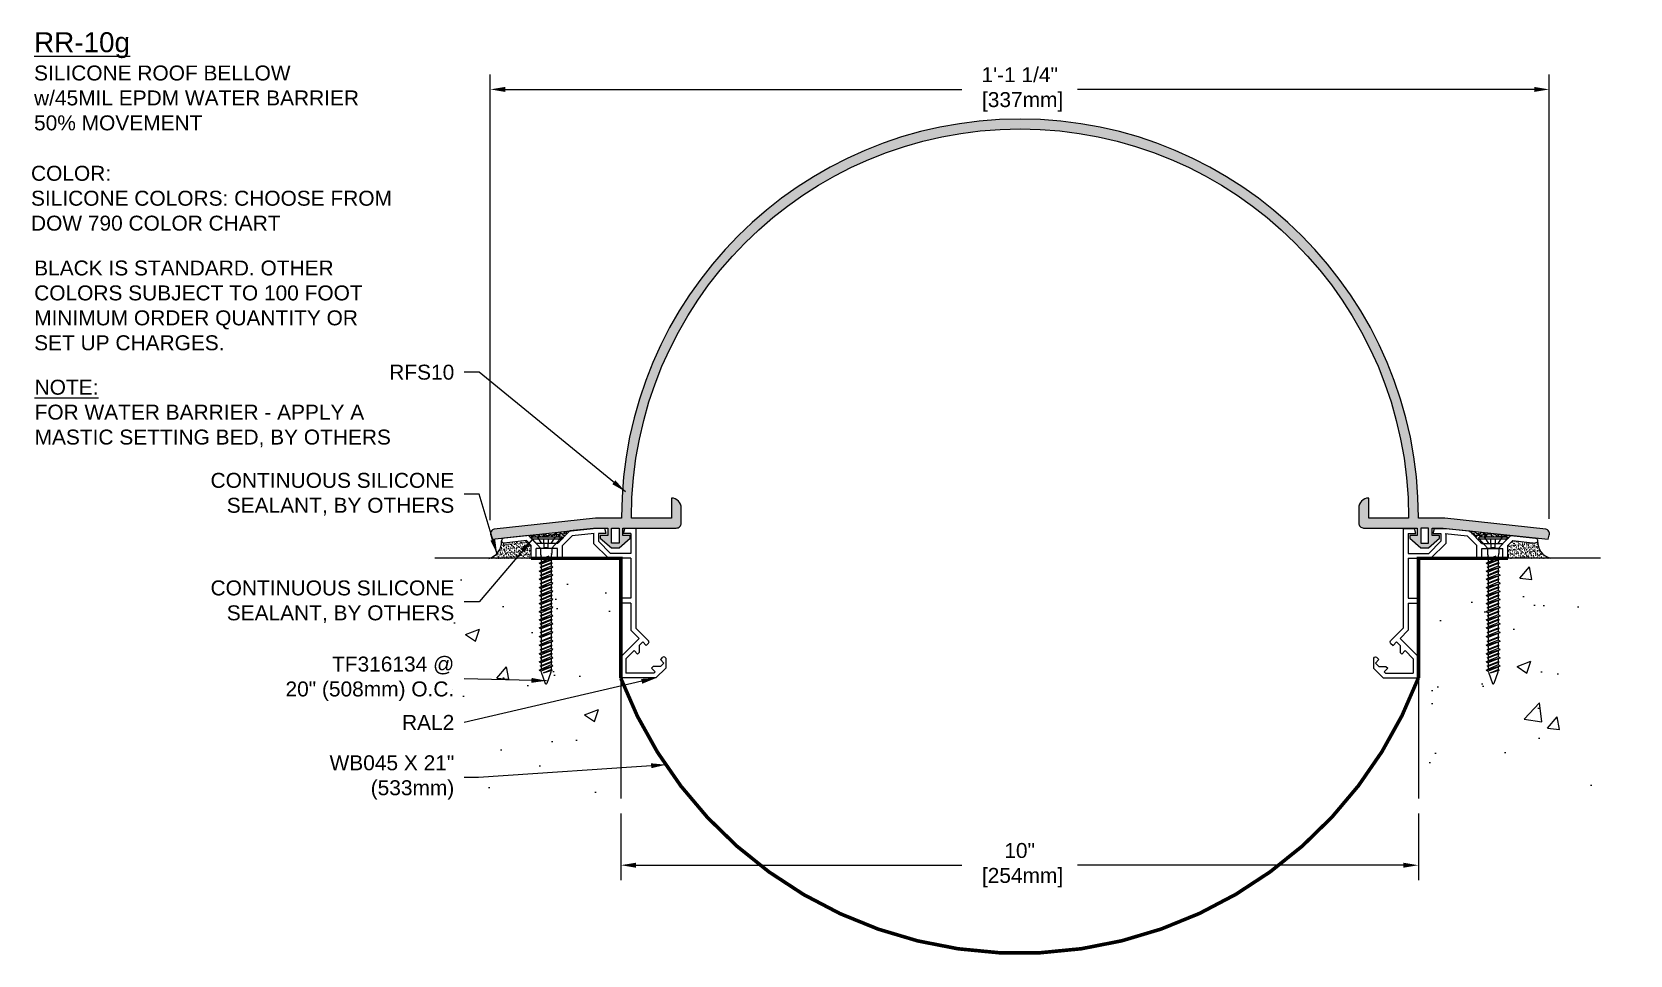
# Model space of a CAD drawing. Header units: inches. Extents: x -2.1 to 17.9, y 0.2 to 11.7.
import ezdxf

# ---------------------------------------------------------------- set-up
doc = ezdxf.new("R2010")
doc.units = ezdxf.units.IN
doc.header["$MEASUREMENT"] = 0
doc.linetypes.add('DASHED', pattern=[0.75, 0.5, -0.25])
for name, color, linetype in [('Anchors', 4, 'Continuous'), ('Conditions', 1, 'Continuous'), ('Dimensions', 3, 'Continuous'), ('Fillers', 2, 'Continuous'), ('Metals', 7, 'Continuous'), ('TEXT', 2, 'Continuous')]:
    doc.layers.add(name, color=color, linetype=linetype)
doc.styles.add('ARIAL', font='arial.ttf')
doc.dimstyles.new('Arial', dxfattribs={"dimtxt": 0.1875, "dimasz": 0.1875, "dimexe": 0.1875, "dimexo": 0.1875, "dimgap": 0.1875, "dimtad": 0, "dimtih": 1, "dimtoh": 1, "dimdec": 4, "dimzin": 3, "dimdsep": 46, "dimlunit": 4, "dimtxsty": 'ARIAL', "dimcen": 0.1875, "dimadec": 0, "dimazin": 0, "dimtfac": 1, "dimtdec": 4, "dimtofl": 0, "dimtmove": 0, "dimatfit": 3, "dimfxl": 0, "dimfrac": 2, "dimtolj": 1, "dimtzin": 0, "dimarcsym": 0})

# ---------------------------------------------------------------- blocks, each defined once
blk = doc.blocks.new('*D7')
at = {"layer": 'DEFPOINTS', "color": 0}
for p in [(5.291, 2.125), (15.291, 2.125), (15.291, 1.29)]:
    blk.add_point(p, dxfattribs=at)
at = {"layer": 'Dimensions', "color": 0, "lineweight": -2}
for p, q in [((5.291, 1.938), (5.291, 1.102)), ((15.291, 1.938), (15.291, 1.102)), ((5.479, 1.29), (9.566, 1.29)), ((15.104, 1.29), (11.016, 1.29))]:
    blk.add_line(p, q, dxfattribs=at)
at = {"layer": 'Dimensions', "color": 0}
for points in [[(5.479, 1.321), (5.479, 1.259), (5.291, 1.29)], [(15.104, 1.321), (15.104, 1.259), (15.291, 1.29)]]:
    blk.add_solid(points, dxfattribs=at)
at = {"layer": 'Dimensions', "color": 0, "insert": (10.291, 1.29), "char_height": 0.1875, "attachment_point": 5, "style": 'ARIAL'}
blk.add_mtext('\\A1;10"\\P [254mm]', dxfattribs=at)
blk = doc.blocks.new('*D8')
at = {"layer": 'DEFPOINTS', "color": 0}
for p in [(16.93, 11.016), (3.654, 5.429), (16.93, 5.445)]:
    blk.add_point(p, dxfattribs=at)
at = {"layer": 'Dimensions', "color": 0, "lineweight": -2}
for p, q in [((3.654, 5.616), (3.654, 11.203)), ((16.93, 5.633), (16.93, 11.203)), ((3.841, 11.016), (9.567, 11.016)), ((16.743, 11.016), (11.017, 11.016))]:
    blk.add_line(p, q, dxfattribs=at)
at = {"layer": 'Dimensions', "color": 0}
for points in [[(3.841, 11.047), (3.841, 10.984), (3.654, 11.016)], [(16.743, 11.047), (16.743, 10.984), (16.93, 11.016)]]:
    blk.add_solid(points, dxfattribs=at)
at = {"layer": 'Dimensions', "color": 0, "insert": (10.292, 11.016), "char_height": 0.1875, "attachment_point": 5, "style": 'ARIAL'}
blk.add_mtext('\\A1;1\'-1 1/4"\\P [337mm]', dxfattribs=at)
blk = doc.blocks.new('A$C63CB1885')
for p, q in [((-0.176, 0), (-0.175, 0.018)), ((-0.176, 0), (0.176, 0)), ((-0.176, 0), (-0.07, -0.113)), ((-0.163, 0.029), (0.163, 0.029)), ((0.07, -0.113), (0.176, 0)), ((0.176, 0), (0.175, 0.018)), ((-0.07, -0.113), (0.07, -0.113)), ((-0.07, -0.113), (-0.07, -0.18)), ((-0.069, -0.189), (-0.063, -0.215)), ((0.069, -0.189), (0.063, -0.215)), ((0.07, -0.113), (0.07, -0.18)), ((-0.086, -0.302), (0.086, -0.251)), ((-0.086, -0.302), (-0.062, -0.289)), ((-0.086, -0.302), (-0.062, -0.315)), ((-0.086, -0.403), (0.086, -0.353)), ((-0.086, -0.403), (-0.062, -0.391)), ((-0.074, -0.251), (0.032, -0.215)), ((-0.074, -0.251), (-0.062, -0.245)), ((-0.074, -0.251), (-0.062, -0.257)), ((-0.074, -0.353), (0.074, -0.302)), ((-0.074, -0.353), (-0.062, -0.346)), ((-0.074, -0.353), (-0.062, -0.359)), ((-0.062, -0.245), (0.032, -0.215)), ((0.032, -0.215), (-0.062, -0.257)), ((-0.062, -0.225), (-0.062, -0.245)), ((0.062, -0.238), (-0.062, -0.289)), ((-0.062, -0.257), (-0.062, -0.289)), ((0.062, -0.264), (-0.062, -0.315)), ((-0.062, -0.346), (0.062, -0.296)), ((0.062, -0.308), (-0.062, -0.359)), ((-0.062, -0.315), (-0.062, -0.346)), ((0.062, -0.34), (-0.062, -0.391)), ((-0.062, -0.359), (-0.062, -0.391)), ((0.062, -0.366), (-0.062, -0.416)), ((-0.062, -0.448), (0.062, -0.397)), ((0.062, -0.225), (0.062, -0.238)), ((0.086, -0.251), (0.062, -0.238)), ((0.086, -0.251), (0.062, -0.264)), ((0.062, -0.264), (0.062, -0.296)), ((0.074, -0.302), (0.062, -0.296)), ((0.074, -0.302), (0.062, -0.308)), ((0.062, -0.308), (0.062, -0.34)), ((0.086, -0.353), (0.062, -0.34)), ((0.086, -0.353), (0.062, -0.366)), ((0.062, -0.366), (0.062, -0.397)), ((0.074, -0.403), (0.062, -0.397)), ((-0.086, -0.403), (-0.062, -0.416)), ((-0.086, -0.505), (0.086, -0.454)), ((-0.086, -0.505), (-0.062, -0.492)), ((-0.086, -0.505), (-0.062, -0.518)), ((-0.086, -0.607), (0.086, -0.556)), ((-0.086, -0.607), (-0.062, -0.594)), ((-0.074, -0.454), (0.074, -0.403)), ((-0.074, -0.454), (-0.062, -0.448)), ((-0.074, -0.454), (-0.062, -0.46)), ((-0.074, -0.556), (0.074, -0.505)), ((-0.074, -0.556), (-0.062, -0.55)), ((-0.074, -0.556), (-0.062, -0.562)), ((0.062, -0.41), (-0.062, -0.46)), ((-0.062, -0.416), (-0.062, -0.448)), ((0.062, -0.441), (-0.062, -0.492)), ((-0.062, -0.46), (-0.062, -0.492)), ((0.062, -0.467), (-0.062, -0.518)), ((-0.062, -0.55), (0.062, -0.499)), ((0.062, -0.511), (-0.062, -0.562)), ((-0.062, -0.518), (-0.062, -0.55)), ((0.062, -0.543), (-0.062, -0.594)), ((-0.062, -0.562), (-0.062, -0.594)), ((0.062, -0.569), (-0.062, -0.619)), ((-0.062, -0.651), (0.062, -0.6)), ((0.074, -0.403), (0.062, -0.41)), ((0.062, -0.41), (0.062, -0.441)), ((0.086, -0.454), (0.062, -0.441)), ((0.086, -0.454), (0.062, -0.467)), ((0.062, -0.467), (0.062, -0.499)), ((0.074, -0.505), (0.062, -0.499)), ((0.074, -0.505), (0.062, -0.511)), ((0.062, -0.511), (0.062, -0.543)), ((0.086, -0.556), (0.062, -0.543)), ((0.086, -0.556), (0.062, -0.569)), ((0.062, -0.569), (0.062, -0.6)), ((0.074, -0.607), (0.062, -0.6)), ((-0.086, -0.607), (-0.062, -0.619)), ((-0.086, -0.708), (0.086, -0.657)), ((-0.086, -0.708), (-0.062, -0.695)), ((-0.086, -0.708), (-0.062, -0.721)), ((-0.086, -0.81), (0.086, -0.759)), ((-0.086, -0.81), (-0.062, -0.797)), ((-0.074, -0.657), (0.074, -0.607)), ((-0.074, -0.657), (-0.062, -0.651)), ((-0.074, -0.657), (-0.062, -0.664)), ((-0.074, -0.759), (0.074, -0.708)), ((-0.074, -0.759), (-0.062, -0.753)), ((-0.074, -0.759), (-0.062, -0.765)), ((0.062, -0.613), (-0.062, -0.664)), ((-0.062, -0.619), (-0.062, -0.651)), ((0.062, -0.644), (-0.062, -0.695)), ((-0.062, -0.664), (-0.062, -0.695)), ((0.062, -0.67), (-0.062, -0.721)), ((-0.062, -0.753), (0.062, -0.702)), ((0.062, -0.714), (-0.062, -0.765)), ((-0.062, -0.721), (-0.062, -0.753)), ((0.062, -0.746), (-0.062, -0.797)), ((-0.062, -0.765), (-0.062, -0.797)), ((0.062, -0.772), (-0.062, -0.823)), ((0.074, -0.607), (0.062, -0.613)), ((0.062, -0.613), (0.062, -0.644)), ((0.086, -0.657), (0.062, -0.644)), ((0.086, -0.657), (0.062, -0.67)), ((0.062, -0.67), (0.062, -0.702)), ((0.074, -0.708), (0.062, -0.702)), ((0.074, -0.708), (0.062, -0.714)), ((0.062, -0.714), (0.062, -0.746)), ((0.086, -0.759), (0.062, -0.746)), ((0.086, -0.759), (0.062, -0.772)), ((0.062, -0.772), (0.062, -0.804)), ((-0.086, -0.81), (-0.062, -0.823)), ((-0.086, -0.911), (0.086, -0.86)), ((-0.086, -0.911), (-0.062, -0.898)), ((-0.086, -0.911), (-0.062, -0.924)), ((-0.086, -1.013), (0.086, -0.962)), ((-0.086, -1.013), (-0.062, -1)), ((-0.074, -0.86), (0.074, -0.81)), ((-0.074, -0.86), (-0.062, -0.854)), ((-0.074, -0.86), (-0.062, -0.867)), ((-0.074, -0.962), (0.074, -0.911)), ((-0.074, -0.962), (-0.062, -0.956)), ((-0.074, -0.962), (-0.062, -0.968)), ((-0.062, -0.854), (0.062, -0.804)), ((0.062, -0.816), (-0.062, -0.867)), ((-0.062, -0.823), (-0.062, -0.854)), ((0.062, -0.848), (-0.062, -0.898)), ((-0.062, -0.867), (-0.062, -0.898)), ((0.062, -0.873), (-0.062, -0.924)), ((-0.062, -0.956), (0.062, -0.905)), ((0.062, -0.917), (-0.062, -0.968)), ((-0.062, -0.924), (-0.062, -0.956)), ((0.062, -0.949), (-0.062, -1)), ((-0.062, -0.968), (-0.062, -1)), ((0.062, -0.975), (-0.062, -1.026)), ((0.074, -0.81), (0.062, -0.804)), ((0.074, -0.81), (0.062, -0.816)), ((0.062, -0.816), (0.062, -0.848)), ((0.086, -0.86), (0.062, -0.848)), ((0.086, -0.86), (0.062, -0.873)), ((0.062, -0.873), (0.062, -0.905)), ((0.074, -0.911), (0.062, -0.905)), ((0.074, -0.911), (0.062, -0.917)), ((0.062, -0.917), (0.062, -0.949)), ((0.086, -0.962), (0.062, -0.949)), ((0.086, -0.962), (0.062, -0.975)), ((0.062, -0.975), (0.062, -1.007)), ((-0.086, -1.013), (-0.062, -1.026)), ((-0.086, -1.114), (0.086, -1.064)), ((-0.086, -1.114), (-0.062, -1.101)), ((-0.086, -1.114), (-0.062, -1.127)), ((-0.086, -1.222), (0.086, -1.171)), ((-0.074, -1.064), (0.074, -1.013)), ((-0.074, -1.064), (-0.062, -1.057)), ((-0.074, -1.064), (-0.062, -1.07)), ((-0.074, -1.171), (0.074, -1.121)), ((-0.074, -1.171), (-0.062, -1.165)), ((-0.074, -1.171), (-0.062, -1.178)), ((-0.062, -1.057), (0.062, -1.007)), ((0.062, -1.019), (-0.062, -1.07)), ((-0.062, -1.026), (-0.062, -1.057)), ((0.062, -1.051), (-0.062, -1.101)), ((-0.062, -1.07), (-0.062, -1.101)), ((0.062, -1.077), (-0.062, -1.127)), ((-0.062, -1.165), (0.062, -1.115)), ((0.062, -1.127), (-0.062, -1.178)), ((-0.062, -1.127), (-0.062, -1.165)), ((0.062, -1.159), (-0.062, -1.209)), ((-0.062, -1.178), (-0.062, -1.209)), ((0.062, -1.184), (-0.062, -1.235)), ((0.074, -1.013), (0.062, -1.007)), ((0.074, -1.013), (0.062, -1.019)), ((0.062, -1.019), (0.062, -1.051)), ((0.086, -1.064), (0.062, -1.051)), ((0.086, -1.064), (0.062, -1.077)), ((0.062, -1.077), (0.062, -1.115)), ((0.074, -1.121), (0.062, -1.115)), ((0.074, -1.121), (0.062, -1.127)), ((0.062, -1.127), (0.062, -1.159)), ((0.086, -1.171), (0.062, -1.159)), ((0.086, -1.171), (0.062, -1.184)), ((0.062, -1.184), (0.062, -1.225)), ((-0.086, -1.222), (-0.062, -1.209)), ((-0.086, -1.222), (-0.062, -1.235)), ((-0.086, -1.332), (0.086, -1.282)), ((-0.086, -1.332), (-0.062, -1.319)), ((-0.086, -1.332), (-0.062, -1.345)), ((-0.086, -1.438), (0.086, -1.387)), ((-0.074, -1.282), (0.074, -1.231)), ((-0.074, -1.282), (-0.062, -1.275)), ((-0.074, -1.282), (-0.062, -1.288)), ((-0.074, -1.387), (0.074, -1.336)), ((-0.074, -1.387), (-0.062, -1.381)), ((-0.074, -1.387), (-0.062, -1.393)), ((-0.062, -1.275), (0.062, -1.225)), ((-0.062, -1.235), (-0.062, -1.275)), ((0.062, -1.237), (-0.062, -1.288)), ((0.062, -1.269), (-0.062, -1.319)), ((-0.062, -1.288), (-0.062, -1.319)), ((0.062, -1.295), (-0.062, -1.345)), ((-0.062, -1.381), (0.062, -1.33)), ((0.062, -1.343), (-0.062, -1.393)), ((-0.062, -1.345), (-0.062, -1.381)), ((0.062, -1.374), (-0.062, -1.425)), ((-0.062, -1.393), (-0.062, -1.425)), ((0.062, -1.4), (-0.062, -1.451)), ((0.074, -1.231), (0.062, -1.225)), ((0.074, -1.231), (0.062, -1.237)), ((0.062, -1.237), (0.062, -1.269)), ((0.086, -1.282), (0.062, -1.269)), ((0.086, -1.282), (0.062, -1.295)), ((0.062, -1.295), (0.062, -1.33)), ((0.074, -1.336), (0.062, -1.33)), ((0.074, -1.336), (0.062, -1.343)), ((0.062, -1.343), (0.062, -1.374)), ((0.086, -1.387), (0.062, -1.374)), ((0.086, -1.387), (0.062, -1.4)), ((0.062, -1.4), (0.062, -1.433)), ((-0.086, -1.438), (-0.062, -1.425)), ((-0.086, -1.438), (-0.062, -1.451)), ((-0.086, -1.54), (0.086, -1.489)), ((-0.086, -1.54), (-0.062, -1.527)), ((-0.086, -1.54), (-0.062, -1.553)), ((-0.086, -1.643), (0.086, -1.592)), ((-0.074, -1.489), (0.074, -1.439)), ((-0.074, -1.489), (-0.062, -1.483)), ((-0.074, -1.489), (-0.062, -1.496)), ((-0.074, -1.592), (0.074, -1.541)), ((-0.074, -1.592), (-0.062, -1.586)), ((-0.074, -1.592), (-0.062, -1.598)), ((-0.062, -1.483), (0.062, -1.433)), ((0.062, -1.445), (-0.062, -1.496)), ((-0.062, -1.451), (-0.062, -1.483)), ((0.062, -1.477), (-0.062, -1.527)), ((-0.062, -1.496), (-0.062, -1.527)), ((0.062, -1.502), (-0.062, -1.553)), ((-0.062, -1.586), (0.062, -1.535)), ((0.062, -1.547), (-0.062, -1.598)), ((-0.062, -1.553), (-0.062, -1.586)), ((0.062, -1.579), (-0.062, -1.63)), ((-0.062, -1.598), (-0.062, -1.63)), ((0.074, -1.439), (0.062, -1.433)), ((0.074, -1.439), (0.062, -1.445)), ((0.062, -1.445), (0.062, -1.477)), ((0.086, -1.489), (0.062, -1.477)), ((0.086, -1.489), (0.062, -1.502)), ((0.062, -1.502), (0.062, -1.535)), ((0.074, -1.541), (0.062, -1.535)), ((0.074, -1.541), (0.062, -1.547)), ((0.062, -1.547), (0.062, -1.579)), ((0.086, -1.592), (0.062, -1.579)), ((0.086, -1.592), (0.062, -1.605)), ((-0.086, -1.643), (-0.062, -1.63)), ((-0.086, -1.643), (-0.062, -1.655)), ((0.062, -1.605), (-0.062, -1.655)), ((-0.06, -1.668), (-0.01, -1.81)), ((-0.034, -1.679), (0.062, -1.636)), ((-0.034, -1.679), (0.074, -1.643)), ((0.062, -1.649), (-0.034, -1.679)), ((0.06, -1.668), (0.01, -1.81)), ((0.062, -1.605), (0.062, -1.652)), ((0.074, -1.643), (0.062, -1.636)), ((0.074, -1.643), (0.062, -1.649))]:
    blk.add_line(p, q)
at = {"linetype": 'DASHED', "ltscale": 0.025}
for p, q in [((-0.113, 0.029), (-0.024, -0.106)), ((-0.024, -0.106), (-0.031, 0.028)), ((0.024, -0.106), (0.031, 0.029)), ((0.112, 0.029), (0.024, -0.106)), ((-0.024, -0.106), (0.024, -0.106))]:
    blk.add_line(p, q, dxfattribs=at)
for centre, radius, start, end in [((-0.163, 0.017), 0.0112, 90, 175), ((0.163, 0.017), 0.0112, 5, 90), ((-0.023, -0.18), 0.0465, 180, 191.9357), ((0.023, -0.18), 0.0465, 348.0643, 0), ((-0.109, -0.225), 0.0465, 0, 11.9357), ((0.109, -0.225), 0.0465, 168.0643, 180), ((-0.016, -1.652), 0.0465, 183.9476, 199.3058), ((0.016, -1.652), 0.0465, 340.6942, 0), ((0, -1.806), 0.0106, 204.1001, 335.8999)]:
    blk.add_arc(centre, radius, start, end)
blk = doc.blocks.new('TF316134')
blk.add_blockref('A$C63CB1885', (0, -0.0285))
blk = doc.blocks.new('RAL2')
for p, q in [((-0.797, 1.687), (-0.642, 1.843)), ((-0.345, 1.875), (-0.642, 1.843)), ((-0.338, 1.813), (-0.613, 1.784)), ((-0.205, 1.875), (-0.345, 1.875)), ((-0.345, 1.813), (-0.345, 1.687)), ((-0.188, 1.813), (-0.283, 1.813)), ((-0.283, 1.813), (-0.283, 1.713)), ((-0.188, 1.813), (-0.205, 1.875)), ((0.03, 1.813), (0.047, 1.875)), ((0.125, 1.813), (0.03, 1.813)), ((0.187, 1.875), (0.047, 1.875)), ((0.125, 1.813), (0.125, 1.562)), ((0.187, 1.875), (0.187, 0.625)), ((-1.497, 1.72), (-1.497, 1.718)), ((-1.162, 1.787), (-1.47, 1.753)), ((-1.185, 1.722), (-1.464, 1.692)), ((-1.125, 1.662), (-1.185, 1.722)), ((-1.062, 1.687), (-1.162, 1.787)), ((-1.125, 1.5), (-1.125, 1.662)), ((-0.797, 1.687), (-1.062, 1.687)), ((-0.797, 1.625), (-1.062, 1.625)), ((-1.062, 1.5), (-1.062, 1.625)), ((-0.797, 1.5), (-0.797, 1.625)), ((-0.735, 1.662), (-0.613, 1.784)), ((-0.735, 1.5), (-0.735, 1.662)), ((-0.158, 1.5), (-0.345, 1.687)), ((-0.132, 1.562), (-0.283, 1.713)), ((-1.062, 1.5), (-1.125, 1.5)), ((-0.735, 1.5), (-0.797, 1.5)), ((0.125, 1.5), (-0.158, 1.5)), ((0.125, 1.562), (-0.132, 1.562)), ((0.125, 1.5), (0.125, 1)), ((0, 1), (0, 0.938)), ((0.125, 1), (0, 1)), ((0.125, 0.938), (0, 0.938)), ((0.125, 0.938), (0.125, 0.599)), ((0.187, 0.625), (0.346, 0.466)), ((0.228, 0.496), (0, 0.268)), ((0.125, 0.599), (0.228, 0.496)), ((0.272, 0.452), (0.228, 0.408)), ((0.228, 0.408), (0.228, 0.321)), ((0.272, 0.452), (0.316, 0.408)), ((0.346, 0.438), (0.316, 0.408)), ((0, 0.268), (0, 0)), ((0.163, 0.343), (0.062, 0.242)), ((0.062, 0.242), (0.062, 0.062)), ((0.163, 0.343), (0.206, 0.299)), ((0.228, 0.321), (0.206, 0.299)), ((0.522, 0.261), (0.493, 0.232)), ((0.493, 0.232), (0.537, 0.187)), ((0.551, 0.261), (0.563, 0.249)), ((0.563, 0.249), (0.563, 0.125)), ((0.438, 0), (0, 0)), ((0.412, 0.062), (0.062, 0.062)), ((0.405, 0.144), (0.383, 0.122)), ((0.383, 0.122), (0.428, 0.077)), ((0.493, 0.143), (0.405, 0.144)), ((0.428, 0.077), (0.412, 0.062)), ((0.563, 0.125), (0.438, 0)), ((0.537, 0.187), (0.493, 0.143))]:
    blk.add_line(p, q)
for centre, radius, start, end in [((-1.467, 1.723), 0.03, 96.1768, 186.1768), ((-1.467, 1.721), 0.03, 186.1768, 276.1768), ((0.332, 0.452), 0.02, 315, 45), ((0.537, 0.247), 0.02, 45, 135)]:
    blk.add_arc(centre, radius, start, end)
blk = doc.blocks.new('RFS10 at 10RR')
h = blk.add_hatch(color=256)
h.dxf.hatch_style = 1
h.paths.add_polyline_path([(0.172, 0.125), (-0.156, 0.125), (-1.424, -0.013, 0.450136), (-1.466, -0.097), (-1.452, -0.138), (-0.14, 0), (0, 0), (0, -0.094), (-0.094, -0.094), (-0.094, -0.125), (0.047, -0.25), (0.094, -0.25), (0.141, -0.25), (0.281, -0.125), (0.281, -0.094), (0.188, -0.094), (0.188, 0), (0.859, 0, 0.414214), (0.922, 0.062), (0.922, 0.251, 0.416578), (0.797, 0.375), (0.797, 0.125), (0.297, 0.125), (0.297, 0.132, -1), (10.041, 0.132), (10.041, 0.125), (9.541, 0.125), (9.541, 0.375, 0.416578), (9.416, 0.251), (9.416, 0.062, 0.414214), (9.478, 0), (10.15, 0), (10.15, -0.094), (10.056, -0.094), (10.056, -0.125), (10.197, -0.25), (10.244, -0.25), (10.291, -0.25), (10.431, -0.125), (10.431, -0.094), (10.338, -0.094), (10.338, 0), (10.477, 0), (11.79, -0.138), (11.806, -0.09, 0.414214), (11.762, -0.013), (10.494, 0.125), (10.166, 0.125, 1.001096)])
h.paths.add_polyline_path([(10.197, 0), (10.244, 0), (10.291, 0), (10.291, -0.188), (10.197, -0.188)], flags=16)
h.paths.add_polyline_path([(0.141, 0), (0.141, -0.188), (0.047, -0.188), (0.047, 0), (0.094, 0)], flags=16)
blk.add_lwpolyline([(10.041, 0.125), (9.541, 0.125), (9.541, 0.375), (9.54, 0.375, 0.414214), (9.416, 0.251), (9.416, 0.062, 0.414214), (9.478, 0), (10.15, 0), (10.15, -0.094), (10.056, -0.094), (10.056, -0.125), (10.197, -0.25), (10.244, -0.25), (10.291, -0.25), (10.431, -0.125), (10.431, -0.094), (10.338, -0.094), (10.338, 0), (10.477, 0), (11.79, -0.138), (11.806, -0.09, 0.414214), (11.762, -0.013), (10.494, 0.125), (10.166, 0.125), (10.166, 0.132, 0.999595), (0.172, 0.132), (0.172, 0.125), (-0.156, 0.125), (-1.424, -0.013, 0.414214), (-1.468, -0.09), (-1.452, -0.138), (-0.14, 0), (0, 0), (0, -0.094), (-0.094, -0.094), (-0.094, -0.125), (0.047, -0.25), (0.094, -0.25), (0.141, -0.25), (0.281, -0.125), (0.281, -0.094), (0.188, -0.094), (0.188, 0), (0.859, 0, 0.414214), (0.922, 0.062), (0.922, 0.251, 0.414214), (0.798, 0.375), (0.797, 0.375), (0.797, 0.125), (0.297, 0.125), (0.297, 0.132, -1), (10.041, 0.132)], format="xyb", close=True)
for points in [[(0.141, 0), (0.141, -0.188), (0.047, -0.188), (0.047, 0), (0.094, 0)], [(10.197, 0), (10.197, -0.188), (10.291, -0.188), (10.291, 0), (10.244, 0)]]:
    blk.add_lwpolyline(points, close=True)

msp = doc.modelspace()

# ---------------------------------------------------------------- hatches: boundary and pattern name
at = {"layer": 'Conditions'}
h = msp.add_hatch(dxfattribs=at)
h.set_pattern_fill('AR-SAND', color=256, scale=0.02)
h.set_pattern_definition([(37.5, (-0.02253, 1.014204), (-0.00125987, 0.03853648), [0, -0.0304, 0, -0.034, 0, -0.0325]), (7.5, (-0.02253, 1.014204), (0.03539553, 0.05644292), [0, -0.0164, 0, -0.0274, 0, -0.0105]), (327.5, (-0.04713, 1.014204), (0.06228284, 0.00011318), [0, -0.01, 0, -0.036, 0, -0.047]), (317.5, (-0.04713, 1.014204), (0.06012253, 0.0175535), [0, -0.005, 0, -0.0236, 0, -0.027])])
h.paths.add_polyline_path([(4.65119, 5.48017), (4.13071, 5.42385), (4.21943, 5.33513), (4.17738, 5.37955), (4.17897, 5.39778, -0.38887873), (4.19018, 5.40805), (4.51708, 5.40805, -0.38887873), (4.52828, 5.39778), (4.52988, 5.37955), (4.47755, 5.32427), (4.49529, 5.32427)])
h = msp.add_hatch(dxfattribs=at)
h.set_pattern_fill('AR-SAND', color=256, scale=0.02)
h.set_pattern_definition([(37.5, (2.97747, 1.014204), (-0.00125987, 0.038536475), [0, -0.0304, 0, -0.034, 0, -0.0325]), (7.5, (2.97747, 1.014204), (0.03539553, 0.05644292), [0, -0.0164, 0, -0.0274, 0, -0.0105]), (327.5, (2.95287, 1.014204), (0.06228284, 0.00011318), [0, -0.01, 0, -0.036, 0, -0.047]), (317.5, (2.95287, 1.014204), (0.06012253, 0.01755351), [0, -0.005, 0, -0.0236, 0, -0.027])])
h.paths.add_polyline_path([(15.93089, 5.48017), (16.08679, 5.32427), (16.10452, 5.32427), (16.05219, 5.37955), (16.05379, 5.39778, -0.38887873), (16.06499, 5.40805), (16.39189, 5.40805, -0.38887873), (16.4031, 5.39778), (16.40469, 5.37955), (16.36264, 5.33513), (16.45136, 5.42385)])
h = msp.add_hatch(dxfattribs=at)
h.set_pattern_fill('AR-SAND', color=256, scale=0.02)
h.set_pattern_definition([(37.5, (-0.067142, -0.180243), (-0.00125987, 0.03853648), [0, -0.0304, 0, -0.034, 0, -0.0325]), (7.5, (-0.06714, -0.180243), (0.03539553, 0.05644292), [0, -0.0164, 0, -0.0274, 0, -0.0105]), (327.5, (-0.091742, -0.180243), (0.06228284, 0.00011318), [0, -0.01, 0, -0.036, 0, -0.047]), (317.5, (-0.09174, -0.18024), (0.06012253, 0.0175535), [0, -0.005, 0, -0.0236, 0, -0.027])])
h.paths.add_polyline_path([(4.16779, 5.29909), (4.10787, 5.35901), (3.82928, 5.32886, -0.41421356), (3.79623, 5.35546, -0.35781751), (3.63476, 5.13727), (4.16779, 5.13727)])
h = msp.add_hatch(dxfattribs=at)
h.set_pattern_fill('AR-SAND', color=256, scale=0.02)
h.set_pattern_definition([(37.5, (7.923727, -0.179254), (-0.00125987, 0.03853648), [0, -0.0304, 0, -0.034, 0, -0.0325]), (7.5, (7.923727, -0.179254), (0.03539553, 0.05644292), [0, -0.0164, 0, -0.0274, 0, -0.0105]), (327.5, (7.899127, -0.179254), (0.06228284, 0.00011318), [0, -0.01, 0, -0.036, 0, -0.047]), (317.5, (7.899127, -0.179254), (0.06012253, 0.0175535), [0, -0.005, 0, -0.0236, 0, -0.027])])
edge = h.paths.add_edge_path()
edge.add_line((16.41429, 5.29909), (16.4742, 5.35901))
edge.add_line((16.4742, 5.35901), (16.7529, 5.32985))
edge.add_arc((16.75612, 5.35968), 0.03, 263.823199, 353.823199)
edge.add_arc((16.99961, 5.34573), 0.21393, 177.127365, 255.879759)
edge.add_line((16.94742, 5.13826), (16.41429, 5.13826))
edge.add_line((16.41429, 5.13826), (16.41429, 5.29909))
h = msp.add_hatch(dxfattribs=at)
h.set_pattern_fill('AR-CONC', color=256, scale=0.25)
h.set_pattern_definition([(50, (25.2474, -55.6037), (1.79315, -0.15688), [0.1875, -2.0625]), (355, (25.2474, -55.6037), (-0.34688, 1.88048), [0.15, -1.65]), (100.4514, (25.3968, -55.6168), (1.44627, 1.7236), [0.15935, -1.752855]), (46.1842, (25.2474, -55.1037), (2.6681, -0.4138), [0.28125, -3.09375]), (96.6356, (25.4697, -55.1382), (2.33665, 2.4353), [0.23903, -2.62928]), (351.184, (25.2474, -55.1037), (2.33665, 2.4353), [0.225, -2.475]), (21, (25.4974, -55.2287), (1.492268, -1.006547), [0.1875, -2.0625]), (326, (25.4974, -55.2287), (0.60829, 1.812875), [0.15, -1.65]), (71.4514, (25.6217, -55.3126), (2.100556, 0.80633), [0.15935, -1.752855]), (37.5, (25.2474, -55.6037), (0.0303996, 0.8322346), [0, -1.63, 0, -1.675, 0, -1.65625]), (7.5, (25.2474, -55.6037), (0.657674, 0.986029), [0, -0.955, 0, -1.5925, 0, -0.63125]), (327.5, (24.6899, -55.6037), (1.334556, -0.056387), [0, -0.625, 0, -1.95, 0, -2.5875]), (317.5, (24.4399, -55.6037), (1.457965, 0.250262), [0, -0.8125, 0, -1.295, 0, -1.8375])])
h.paths.add_polyline_path([(4.26738, 3.97449), (4.29138, 3.98741), (4.29138, 4.01911), (4.27994, 4.02527), (4.29138, 4.03143), (4.29138, 4.06313), (4.26738, 4.07605), (4.29138, 4.08897), (4.29138, 4.12067), (4.27994, 4.12683), (4.29138, 4.13299), (4.29138, 4.16469), (4.26738, 4.17761), (4.29138, 4.19054), (4.29138, 4.22223), (4.27994, 4.22839), (4.29138, 4.23456), (4.29138, 4.25844), (4.26738, 4.27136), (4.29138, 4.28429), (4.29138, 4.31598), (4.27994, 4.32214), (4.29138, 4.32831), (4.29138, 4.36), (4.26738, 4.37292), (4.29138, 4.38585), (4.29138, 4.41754), (4.27994, 4.42371), (4.29138, 4.42987), (4.29138, 4.46156), (4.26738, 4.47449), (4.29138, 4.48741), (4.29138, 4.51911), (4.27994, 4.52527), (4.29138, 4.53143), (4.29138, 4.56313), (4.26738, 4.57605), (4.29138, 4.58897), (4.29138, 4.62067), (4.27994, 4.62683), (4.29138, 4.63299), (4.29138, 4.66469), (4.26738, 4.67761), (4.29138, 4.69054), (4.29138, 4.72223), (4.27994, 4.72839), (4.29138, 4.73456), (4.29138, 4.76625), (4.26738, 4.77917), (4.29138, 4.7921), (4.29138, 4.82379), (4.27994, 4.82996), (4.29138, 4.83612), (4.29138, 4.86781), (4.26738, 4.88074), (4.29138, 4.89366), (4.29138, 4.92536), (4.27994, 4.93152), (4.29138, 4.93768), (4.29138, 4.96938), (4.26738, 4.9823), (4.29138, 4.99522), (4.29138, 5.02692), (4.27994, 5.03308), (4.29138, 5.03924), (4.29138, 5.07094), (4.26738, 5.08386), (4.29138, 5.09679), (4.29138, 5.12848), (4.27505, 5.13727), (2.95832, 5.13727), (2.95832, 2.12548), (5.29104, 2.12548), (5.29104, 5.13727), (5.13479, 5.13727), (4.435, 5.13727), (4.43988, 5.13464), (4.41588, 5.12172), (4.41588, 5.09003), (4.42732, 5.08386), (4.41588, 5.0777), (4.41588, 5.04601), (4.43988, 5.03308), (4.41588, 5.02016), (4.41588, 4.98846), (4.42732, 4.9823), (4.41588, 4.97614), (4.41588, 4.94444), (4.43988, 4.93152), (4.41588, 4.91859), (4.41588, 4.8869), (4.42732, 4.88074), (4.41588, 4.87457), (4.41588, 4.84288), (4.43988, 4.82996), (4.41588, 4.81703), (4.41588, 4.78534), (4.42732, 4.77917), (4.41588, 4.77301), (4.41588, 4.74132), (4.43988, 4.72839), (4.41588, 4.71547), (4.41588, 4.68378), (4.42732, 4.67761), (4.41588, 4.67145), (4.41588, 4.63976), (4.43988, 4.62683), (4.41588, 4.61391), (4.41588, 4.58221), (4.42732, 4.57605), (4.41588, 4.56989), (4.41588, 4.53819), (4.43988, 4.52527), (4.41588, 4.51234), (4.41588, 4.48065), (4.42732, 4.47449), (4.41588, 4.46832), (4.41588, 4.43663), (4.43988, 4.42371), (4.41588, 4.41078), (4.41588, 4.37909), (4.42732, 4.37292), (4.41588, 4.36676), (4.41588, 4.33507), (4.43988, 4.32214), (4.41588, 4.30922), (4.41588, 4.28534), (4.42732, 4.27917), (4.41588, 4.27301), (4.41588, 4.24132), (4.43988, 4.22839), (4.41588, 4.21547), (4.41588, 4.18378), (4.42732, 4.17761), (4.41588, 4.17145), (4.41588, 4.13976), (4.43988, 4.12683), (4.41588, 4.11391), (4.41588, 4.08221), (4.42732, 4.07605), (4.41588, 4.06989), (4.41588, 4.03819), (4.43988, 4.02527), (4.41588, 4.01234), (4.41588, 3.98065), (4.42732, 3.97449), (4.41588, 3.96832), (4.41588, 3.93663), (4.43988, 3.92371), (4.41588, 3.91078), (4.41588, 3.87909), (4.42732, 3.87292), (4.41588, 3.86676), (4.41588, 3.83507), (4.43988, 3.82214), (4.41588, 3.80922), (4.41588, 3.77753), (4.42732, 3.77136), (4.41588, 3.7652), (4.41588, 3.73258, -0.08443704), (4.41326, 3.7172), (4.36385, 3.57615, -0.70927499), (4.34399, 3.57449), (4.29399, 3.7172, -0.08443704), (4.29138, 3.73258), (4.29138, 3.75844), (4.26738, 3.77136), (4.29138, 3.78429), (4.29138, 3.81598), (4.27994, 3.82214), (4.29138, 3.82831), (4.29138, 3.86), (4.26738, 3.87292), (4.29138, 3.88585), (4.29138, 3.91754), (4.27994, 3.92371), (4.29138, 3.92987), (4.29138, 3.96156)])
h = msp.add_hatch(dxfattribs=at)
h.set_pattern_fill('AR-CONC', color=256, scale=0.25)
h.set_pattern_definition([(50, (31.2474, -55.6037), (1.79315, -0.15688), [0.1875, -2.0625]), (355, (31.2474, -55.6037), (-0.34688, 1.88048), [0.15, -1.65]), (100.4514, (31.3968, -55.6168), (1.44627, 1.7236), [0.15935, -1.752855]), (46.184, (31.2474, -55.1037), (2.6681, -0.4138), [0.28125, -3.09375]), (96.6356, (31.4697, -55.1382), (2.33665, 2.4353), [0.23903, -2.62928]), (351.184, (31.2474, -55.1037), (2.33665, 2.4353), [0.225, -2.475]), (21, (31.4974, -55.2287), (1.492268, -1.006547), [0.1875, -2.0625]), (326, (31.4974, -55.2287), (0.60829, 1.812875), [0.15, -1.65]), (71.4514, (31.6217, -55.3126), (2.100556, 0.80633), [0.15935, -1.752855]), (37.5, (31.2474, -55.6037), (0.0303996, 0.8322346), [0, -1.63, 0, -1.675, 0, -1.65625]), (7.5, (31.2474, -55.6037), (0.657674, 0.986029), [0, -0.955, 0, -1.5925, 0, -0.63125]), (327.5, (30.6899, -55.6037), (1.334556, -0.056387), [0, -0.625, 0, -1.95, 0, -2.5875]), (317.5, (30.4399, -55.6037), (1.457965, 0.250262), [0, -0.8125, 0, -1.295, 0, -1.8375])])
h.paths.add_polyline_path([(17.56019, 5.13727), (16.30981, 5.13727), (16.31469, 5.13464), (16.29069, 5.12172), (16.29069, 5.09003), (16.30214, 5.08386), (16.29069, 5.0777), (16.29069, 5.04601), (16.31469, 5.03308), (16.29069, 5.02016), (16.29069, 4.98846), (16.30214, 4.9823), (16.29069, 4.97614), (16.29069, 4.94444), (16.31469, 4.93152), (16.29069, 4.91859), (16.29069, 4.8869), (16.30214, 4.88074), (16.29069, 4.87457), (16.29069, 4.84288), (16.31469, 4.82996), (16.29069, 4.81703), (16.29069, 4.78534), (16.30214, 4.77917), (16.29069, 4.77301), (16.29069, 4.74132), (16.31469, 4.72839), (16.29069, 4.71547), (16.29069, 4.68378), (16.30214, 4.67761), (16.29069, 4.67145), (16.29069, 4.63976), (16.31469, 4.62683), (16.29069, 4.61391), (16.29069, 4.58221), (16.30214, 4.57605), (16.29069, 4.56989), (16.29069, 4.53819), (16.31469, 4.52527), (16.29069, 4.51234), (16.29069, 4.48065), (16.30214, 4.47449), (16.29069, 4.46832), (16.29069, 4.43663), (16.31469, 4.42371), (16.29069, 4.41078), (16.29069, 4.37909), (16.30214, 4.37292), (16.29069, 4.36676), (16.29069, 4.33507), (16.31469, 4.32214), (16.29069, 4.30922), (16.29069, 4.28534), (16.30214, 4.27917), (16.29069, 4.27301), (16.29069, 4.24132), (16.31469, 4.22839), (16.29069, 4.21547), (16.29069, 4.18378), (16.30214, 4.17761), (16.29069, 4.17145), (16.29069, 4.13976), (16.31469, 4.12683), (16.29069, 4.11391), (16.29069, 4.08221), (16.30214, 4.07605), (16.29069, 4.06989), (16.29069, 4.03819), (16.31469, 4.02527), (16.29069, 4.01234), (16.29069, 3.98065), (16.30214, 3.97449), (16.29069, 3.96832), (16.29069, 3.93663), (16.31469, 3.92371), (16.29069, 3.91078), (16.29069, 3.87909), (16.30214, 3.87292), (16.29069, 3.86676), (16.29069, 3.83507), (16.31469, 3.82214), (16.29069, 3.80922), (16.29069, 3.77753), (16.30214, 3.77136), (16.29069, 3.7652), (16.29069, 3.73258, -0.08443704), (16.28808, 3.7172), (16.23867, 3.57615, -0.70927499), (16.2188, 3.57449), (16.16881, 3.7172, -0.08443704), (16.16619, 3.73258), (16.16619, 3.75844), (16.14219, 3.77136), (16.16619, 3.78429), (16.16619, 3.81598), (16.15475, 3.82214), (16.16619, 3.82831), (16.16619, 3.86), (16.14219, 3.87292), (16.16619, 3.88585), (16.16619, 3.91754), (16.15475, 3.92371), (16.16619, 3.92987), (16.16619, 3.96156), (16.14219, 3.97449), (16.16619, 3.98741), (16.16619, 4.01911), (16.15475, 4.02527), (16.16619, 4.03143), (16.16619, 4.06313), (16.14219, 4.07605), (16.16619, 4.08897), (16.16619, 4.12067), (16.15475, 4.12683), (16.16619, 4.13299), (16.16619, 4.16469), (16.14219, 4.17761), (16.16619, 4.19054), (16.16619, 4.22223), (16.15475, 4.22839), (16.16619, 4.23456), (16.16619, 4.25844), (16.14219, 4.27136), (16.16619, 4.28429), (16.16619, 4.31598), (16.15475, 4.32214), (16.16619, 4.32831), (16.16619, 4.36), (16.14219, 4.37292), (16.16619, 4.38585), (16.16619, 4.41754), (16.15475, 4.42371), (16.16619, 4.42987), (16.16619, 4.46156), (16.14219, 4.47449), (16.16619, 4.48741), (16.16619, 4.51911), (16.15475, 4.52527), (16.16619, 4.53143), (16.16619, 4.56313), (16.14219, 4.57605), (16.16619, 4.58897), (16.16619, 4.62067), (16.15475, 4.62683), (16.16619, 4.63299), (16.16619, 4.66469), (16.14219, 4.67761), (16.16619, 4.69054), (16.16619, 4.72223), (16.15475, 4.72839), (16.16619, 4.73456), (16.16619, 4.76625), (16.14219, 4.77917), (16.16619, 4.7921), (16.16619, 4.82379), (16.15475, 4.82996), (16.16619, 4.83612), (16.16619, 4.86781), (16.14219, 4.88074), (16.16619, 4.89366), (16.16619, 4.92536), (16.15475, 4.93152), (16.16619, 4.93768), (16.16619, 4.96938), (16.14219, 4.9823), (16.16619, 4.99522), (16.16619, 5.02692), (16.15475, 5.03308), (16.16619, 5.03924), (16.16619, 5.07094), (16.14219, 5.08386), (16.16619, 5.09679), (16.16619, 5.12848), (16.14986, 5.13727), (15.29104, 5.13727), (15.29104, 2.12548), (17.56019, 2.12548)])
h.paths.add_polyline_path([(17.06697, 4.30532), (17.94496, 4.30532), (17.94496, 4.56291), (17.06697, 4.56291)], flags=9)

# ---------------------------------------------------------------- linework, layer by layer
for p, q in [((4.13071, 5.42385), (4.65119, 5.48017)), ((15.93089, 5.48017), (16.45136, 5.42385)), ((5.29104, 5.13727), (2.95832, 5.13727)), ((5.29104, 5.13727), (5.29104, 2.12548)), ((15.29104, 5.13727), (15.29104, 2.12548)), ((15.29104, 5.13727), (15.29104, 2.12548)), ((15.29104, 5.13727), (15.29104, 2.12548)), ((17.57494, 5.13727), (15.30579, 5.13727))]:
    msp.add_line(p, q, dxfattribs=at)
for centre, start, end in [((3.58257, 5.34474), 283.755736, 2.872635), ((16.99961, 5.34573), 177.127365, 256.244264)]:
    msp.add_arc(centre, 0.21393, start, end, dxfattribs=at)
at = {"layer": 'Fillers', "const_width": 0.045}
msp.add_lwpolyline([(4.16604, 5.13727), (5.29104, 5.13727), (5.29104, 3.63138, 0.68958271), (15.29104, 3.63727), (15.29104, 5.13727), (16.41604, 5.13727)], format="xyb", dxfattribs=at)

# ---------------------------------------------------------------- block references
at = {"layer": 'Anchors'}
for p in [(4.35363, 5.40805), (16.22844, 5.40805)]:
    msp.add_blockref('TF316134', p, dxfattribs=at)
at = {"layer": 'Fillers'}
msp.add_blockref('RFS10 at 10RR', (5.12678, 5.51689), dxfattribs=at)
at = {"layer": 'Metals'}
msp.add_blockref('RAL2', (5.29279, 3.63727), dxfattribs=at)
at = {"layer": 'Metals', "xscale": -1}
msp.add_blockref('RAL2', (15.28929, 3.63727), dxfattribs=at)

# ---------------------------------------------------------------- texts
at = {"layer": 'TEXT', "attachment_point": 1, "style": 'ARIAL'}
for s, insert, char_height, width in [('{\\H0.75188x;\\LRR-10g\\P\\H0.75x;\\lSILICONE ROOF BELLOW\\Pw/45MIL EPDM WATER BARRIER\\P50% MOVEMENT}', (-2.06718, 11.73218), 0.3325, 7.2456119), ('COLOR:{\\L                             \\~\\P}SILICONE COLORS: CHOOSE FROM DOW 790 COLOR CHART', (-2.1053, 10.05795), 0.1875, 4.9813744), ('BLACK IS STANDARD. OTHER COLORS SUBJECT TO 100 FOOT  MINIMUM ORDER QUANTITY OR SET UP CHARGES.', (-2.0656, 8.87084), 0.1875, 4.5314944), ('{\\LNOTE:}\\PFOR WATER BARRIER - APPLY A MASTIC SETTING BED, BY OTHERS', (-2.06039, 7.37631), 0.1875, 4.5462745)]:
    msp.add_mtext(s, dxfattribs=dict(at, insert=insert, char_height=char_height, width=width))
at = {"layer": 'TEXT', "char_height": 0.1875, "attachment_point": 6, "style": 'ARIAL'}
for s, insert in [('RFS10', (3.20182, 7.46961)), ('CONTINUOUS SILICONE\\PSEALANT, BY OTHERS', (3.20182, 5.94108)), ('CONTINUOUS SILICONE\\PSEALANT, BY OTHERS', (3.20182, 4.59263)), ('TF316134 @ \\P20" (508mm) O.C.', (3.20182, 3.62752)), ('RAL2', (3.20182, 3.07999)), ('WB045 X 21"\\P(533mm)', (3.20182, 2.38938))]:
    msp.add_mtext(s, dxfattribs=dict(at, insert=insert))

# ---------------------------------------------------------------- dimensions: what is measured, and where the dimension line sits
at = {"layer": 'Dimensions'}
for base, p1, p2, picture, middle in [((16.93023, 11.01569), (3.65397, 5.42874), (16.93023, 5.44505), '*D8', (10.2921, 11.01569)), ((15.29104, 1.28978), (5.29104, 2.12548), (15.29104, 2.12548), '*D7', (10.29104, 1.28978))]:
    dim = msp.add_linear_dim(base=base, p1=p1, p2=p2, dimstyle='Arial', override={"dimpost": '\\X'}, dxfattribs=at)
    dim.commit()
    dim.dimension.update_dxf_attribs({"geometry": picture, "text_midpoint": middle, "dimtype": 160})

# ---------------------------------------------------------------- leaders
at = {"layer": 'TEXT', "annotation_type": 0, "has_hookline": 1, "hookline_direction": 1}
for points, text_width in [([(5.34872, 5.97217), (3.51432, 7.46961), (3.32682, 7.46961)], 0.7821), ([(5.73433, 3.63727), (3.32682, 3.07999)], 0.62082)]:
    msp.add_leader(points, dimstyle='Arial', override={"dimgap": 0.125, "dimtad": 0}, dxfattribs=dict(at, text_width=text_width))
at = {"layer": 'TEXT'}
for points in [[(3.73926, 5.18938), (3.51432, 5.94108), (3.32682, 5.94108)], [(4.1805, 5.37406), (3.51432, 4.59263), (3.32682, 4.59263)], [(4.35734, 3.60283), (3.32682, 3.62752)]]:
    msp.add_leader(points, dimstyle='Arial', override={"dimgap": 0.125, "dimtad": 0}, dxfattribs=at)
msp.add_leader([(5.85747, 2.54952), (3.50407, 2.38938), (3.32682, 2.38938)], dimstyle='Arial', dxfattribs=at)

doc.saveas('drawing.dxf')
